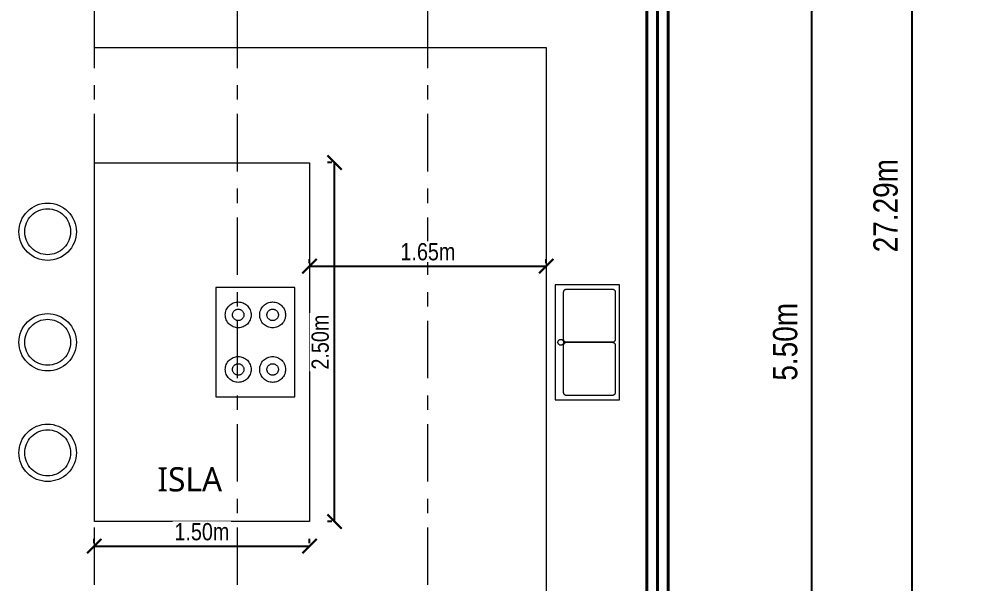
# Model space of a CAD drawing. Header units: metres. Extents: x 28.9 to 123.7, y -14.9 to 30.2.
# Drawn here: x 36.33 to 42.94, y 10.89 to 14.82 of the extents above; entities that cross this region are included whole.
import ezdxf

# ---------------------------------------------------------------- set-up
doc = ezdxf.new("R2010")
doc.units = ezdxf.units.M
doc.linetypes.add('EJE', pattern=[0.6, 0.4, -0.08, 0, -0.12])
doc.linetypes.add('VACIO', pattern=[0.36, 0.22, -0.14])
for name, color, linetype, lineweight in [('001_Muros', 7, 'Continuous', 40), ('002_EjesVerticales', 8, 'EJE', 9), ('004_Vacios', 7, 'VACIO', 18), ('006_Mobiliario', 6, 'Continuous', 18), ('007_Textos', 7, 'Continuous', 18), ('008_Cotas', 8, 'Continuous', 13)]:
    doc.layers.add(name, color=color, linetype=linetype, lineweight=lineweight)
doc.styles.add('OpenSans', font='OpenSans-Regular.ttf')
doc.styles.add('OpenSansCondensed-Light', font='OpenSansCondensed-Light.ttf')
doc.dimstyles.new('EZDXF', dxfattribs={"dimtxt": 0.25, "dimasz": 0.175, "dimexe": 0.375, "dimexo": 0.125, "dimgap": 0.1, "dimtad": 1, "dimzin": 4, "dimtxsty": 'OpenSansCondensed-Light', "dimblk": 'ARCHTICK', "dimcen": 2.5, "dimazin": 1, "dimtfac": 0.5, "dimtmove": 2, "dimatfit": 3})

# ---------------------------------------------------------------- blocks, each defined once
blk = doc.blocks.new('_ARCHTICK')
at = {"color": 0, "linetype": 'ByBlock', "const_width": 0.15}
blk.add_lwpolyline([(-0.5, -0.5), (0.5, 0.5)], dxfattribs=at)
blk = doc.blocks.new('*D11')
at = {"layer": '008_Cotas', "color": 0, "lineweight": -2, "transparency": 16777216}
for p, q in [((40.9854, 15.322), (42.2354, 15.322)), ((41.8604, 9.825), (41.8604, 15.322)), ((40.9854, 9.825), (42.2354, 9.825))]:
    blk.add_line(p, q, dxfattribs=at)
at = {"layer": 'Defpoints', "color": 0, "transparency": 16777216}
for p in [(40.8604, 15.322), (41.8604, 15.322), (40.8604, 9.825)]:
    blk.add_point(p, dxfattribs=at)
at = {"layer": '008_Cotas', "color": 0, "lineweight": -2, "transparency": 16777216, "xscale": 0.175, "yscale": 0.175, "zscale": 0.175}
for p, rotation in [((41.8604, 15.322), 90), ((41.8604, 9.825), 270)]:
    blk.add_blockref('_ARCHTICK', p, dxfattribs=dict(at, rotation=rotation))
at = {"layer": '008_Cotas', "color": 0, "transparency": 16777216, "insert": (41.6754, 12.5735), "char_height": 0.17, "attachment_point": 5, "rotation": 90, "style": 'OpenSansCondensed-Light', "bg_fill": 3, "box_fill_scale": 1.1, "bg_fill_color": 9, "bg_fill_true_color": 13158600, "bg_fill_transparency": 0}
blk.add_mtext('5.50m', dxfattribs=at)
blk = doc.blocks.new('MOB_ESTUFA_76x55')
at = {"color": 0, "lineweight": -2}
for points in [[(0.38, -0.275), (0.38, 0.275), (-0.38, 0.275), (-0.38, -0.275)], [(-0.1, 0.12), (-0.1004, 0.1112), (-0.1017, 0.1024), (-0.1039, 0.0939), (-0.1069, 0.0856), (-0.1106, 0.0776), (-0.1152, 0.07), (-0.1204, 0.0629), (-0.1264, 0.0564), (-0.1329, 0.0504), (-0.14, 0.0452), (-0.1476, 0.0406), (-0.1556, 0.0369), (-0.1639, 0.0339), (-0.1724, 0.0317), (-0.1812, 0.0304), (-0.19, 0.03), (-0.1988, 0.0304), (-0.2076, 0.0317), (-0.2161, 0.0339), (-0.2244, 0.0369), (-0.2324, 0.0406), (-0.24, 0.0452), (-0.2471, 0.0504), (-0.2536, 0.0564), (-0.2596, 0.0629), (-0.2648, 0.07), (-0.2694, 0.0776), (-0.2731, 0.0856), (-0.2761, 0.0939), (-0.2783, 0.1024), (-0.2796, 0.1112), (-0.28, 0.12), (-0.2796, 0.1288), (-0.2783, 0.1376), (-0.2761, 0.1461), (-0.2731, 0.1544), (-0.2694, 0.1624), (-0.2648, 0.17), (-0.2596, 0.1771), (-0.2536, 0.1836), (-0.2471, 0.1896), (-0.24, 0.1948), (-0.2324, 0.1994), (-0.2244, 0.2031), (-0.2161, 0.2061), (-0.2076, 0.2083), (-0.1988, 0.2096), (-0.19, 0.21), (-0.1812, 0.2096), (-0.1724, 0.2083), (-0.1639, 0.2061), (-0.1556, 0.2031), (-0.1476, 0.1994), (-0.14, 0.1948), (-0.1329, 0.1896), (-0.1264, 0.1836), (-0.1204, 0.1771), (-0.1152, 0.17), (-0.1106, 0.1624), (-0.1069, 0.1544), (-0.1039, 0.1461), (-0.1017, 0.1376), (-0.1004, 0.1288)], [(0.28, 0.12), (0.2796, 0.1112), (0.2783, 0.1024), (0.2761, 0.0939), (0.2731, 0.0856), (0.2694, 0.0776), (0.2648, 0.07), (0.2596, 0.0629), (0.2536, 0.0564), (0.2471, 0.0504), (0.24, 0.0452), (0.2324, 0.0406), (0.2244, 0.0369), (0.2161, 0.0339), (0.2076, 0.0317), (0.1988, 0.0304), (0.19, 0.03), (0.1812, 0.0304), (0.1724, 0.0317), (0.1639, 0.0339), (0.1556, 0.0369), (0.1476, 0.0406), (0.14, 0.0452), (0.1329, 0.0504), (0.1264, 0.0564), (0.1204, 0.0629), (0.1152, 0.07), (0.1106, 0.0776), (0.1069, 0.0856), (0.1039, 0.0939), (0.1017, 0.1024), (0.1004, 0.1112), (0.1, 0.12), (0.1004, 0.1288), (0.1017, 0.1376), (0.1039, 0.1461), (0.1069, 0.1544), (0.1106, 0.1624), (0.1152, 0.17), (0.1204, 0.1771), (0.1264, 0.1836), (0.1329, 0.1896), (0.14, 0.1948), (0.1476, 0.1994), (0.1556, 0.2031), (0.1639, 0.2061), (0.1724, 0.2083), (0.1812, 0.2096), (0.19, 0.21), (0.1988, 0.2096), (0.2076, 0.2083), (0.2161, 0.2061), (0.2244, 0.2031), (0.2324, 0.1994), (0.24, 0.1948), (0.2471, 0.1896), (0.2536, 0.1836), (0.2596, 0.1771), (0.2648, 0.17), (0.2694, 0.1624), (0.2731, 0.1544), (0.2761, 0.1461), (0.2783, 0.1376), (0.2796, 0.1288)], [(-0.15, 0.12), (-0.1502, 0.1161), (-0.1508, 0.1122), (-0.1517, 0.1084), (-0.153, 0.1047), (-0.1547, 0.1011), (-0.1567, 0.0978), (-0.1591, 0.0946), (-0.1617, 0.0917), (-0.1646, 0.0891), (-0.1678, 0.0867), (-0.1711, 0.0847), (-0.1747, 0.083), (-0.1784, 0.0817), (-0.1822, 0.0808), (-0.1861, 0.0802), (-0.19, 0.08), (-0.1939, 0.0802), (-0.1978, 0.0808), (-0.2016, 0.0817), (-0.2053, 0.083), (-0.2089, 0.0847), (-0.2122, 0.0867), (-0.2154, 0.0891), (-0.2183, 0.0917), (-0.2209, 0.0946), (-0.2233, 0.0978), (-0.2253, 0.1011), (-0.227, 0.1047), (-0.2283, 0.1084), (-0.2292, 0.1122), (-0.2298, 0.1161), (-0.23, 0.12), (-0.2298, 0.1239), (-0.2292, 0.1278), (-0.2283, 0.1316), (-0.227, 0.1353), (-0.2253, 0.1389), (-0.2233, 0.1422), (-0.2209, 0.1454), (-0.2183, 0.1483), (-0.2154, 0.1509), (-0.2122, 0.1533), (-0.2089, 0.1553), (-0.2053, 0.157), (-0.2016, 0.1583), (-0.1978, 0.1592), (-0.1939, 0.1598), (-0.19, 0.16), (-0.1861, 0.1598), (-0.1822, 0.1592), (-0.1784, 0.1583), (-0.1747, 0.157), (-0.1711, 0.1553), (-0.1678, 0.1533), (-0.1646, 0.1509), (-0.1617, 0.1483), (-0.1591, 0.1454), (-0.1567, 0.1422), (-0.1547, 0.1389), (-0.153, 0.1353), (-0.1517, 0.1316), (-0.1508, 0.1278), (-0.1502, 0.1239)], [(0.23, 0.12), (0.2298, 0.1161), (0.2292, 0.1122), (0.2283, 0.1084), (0.227, 0.1047), (0.2253, 0.1011), (0.2233, 0.0978), (0.2209, 0.0946), (0.2183, 0.0917), (0.2154, 0.0891), (0.2122, 0.0867), (0.2089, 0.0847), (0.2053, 0.083), (0.2016, 0.0817), (0.1978, 0.0808), (0.1939, 0.0802), (0.19, 0.08), (0.1861, 0.0802), (0.1822, 0.0808), (0.1784, 0.0817), (0.1747, 0.083), (0.1711, 0.0847), (0.1678, 0.0867), (0.1646, 0.0891), (0.1617, 0.0917), (0.1591, 0.0946), (0.1567, 0.0978), (0.1547, 0.1011), (0.153, 0.1047), (0.1517, 0.1084), (0.1508, 0.1122), (0.1502, 0.1161), (0.15, 0.12), (0.1502, 0.1239), (0.1508, 0.1278), (0.1517, 0.1316), (0.153, 0.1353), (0.1547, 0.1389), (0.1567, 0.1422), (0.1591, 0.1454), (0.1617, 0.1483), (0.1646, 0.1509), (0.1678, 0.1533), (0.1711, 0.1553), (0.1747, 0.157), (0.1784, 0.1583), (0.1822, 0.1592), (0.1861, 0.1598), (0.19, 0.16), (0.1939, 0.1598), (0.1978, 0.1592), (0.2016, 0.1583), (0.2053, 0.157), (0.2089, 0.1553), (0.2122, 0.1533), (0.2154, 0.1509), (0.2183, 0.1483), (0.2209, 0.1454), (0.2233, 0.1422), (0.2253, 0.1389), (0.227, 0.1353), (0.2283, 0.1316), (0.2292, 0.1278), (0.2298, 0.1239)], [(-0.1, -0.12), (-0.1004, -0.1288), (-0.1017, -0.1376), (-0.1039, -0.1461), (-0.1069, -0.1544), (-0.1106, -0.1624), (-0.1152, -0.17), (-0.1204, -0.1771), (-0.1264, -0.1836), (-0.1329, -0.1896), (-0.14, -0.1948), (-0.1476, -0.1994), (-0.1556, -0.2031), (-0.1639, -0.2061), (-0.1724, -0.2083), (-0.1812, -0.2096), (-0.19, -0.21), (-0.1988, -0.2096), (-0.2076, -0.2083), (-0.2161, -0.2061), (-0.2244, -0.2031), (-0.2324, -0.1994), (-0.24, -0.1948), (-0.2471, -0.1896), (-0.2536, -0.1836), (-0.2596, -0.1771), (-0.2648, -0.17), (-0.2694, -0.1624), (-0.2731, -0.1544), (-0.2761, -0.1461), (-0.2783, -0.1376), (-0.2796, -0.1288), (-0.28, -0.12), (-0.2796, -0.1112), (-0.2783, -0.1024), (-0.2761, -0.0939), (-0.2731, -0.0856), (-0.2694, -0.0776), (-0.2648, -0.07), (-0.2596, -0.0629), (-0.2536, -0.0564), (-0.2471, -0.0504), (-0.24, -0.0452), (-0.2324, -0.0406), (-0.2244, -0.0369), (-0.2161, -0.0339), (-0.2076, -0.0317), (-0.1988, -0.0304), (-0.19, -0.03), (-0.1812, -0.0304), (-0.1724, -0.0317), (-0.1639, -0.0339), (-0.1556, -0.0369), (-0.1476, -0.0406), (-0.14, -0.0452), (-0.1329, -0.0504), (-0.1264, -0.0564), (-0.1204, -0.0629), (-0.1152, -0.07), (-0.1106, -0.0776), (-0.1069, -0.0856), (-0.1039, -0.0939), (-0.1017, -0.1024), (-0.1004, -0.1112)], [(0.28, -0.12), (0.2796, -0.1288), (0.2783, -0.1376), (0.2761, -0.1461), (0.2731, -0.1544), (0.2694, -0.1624), (0.2648, -0.17), (0.2596, -0.1771), (0.2536, -0.1836), (0.2471, -0.1896), (0.24, -0.1948), (0.2324, -0.1994), (0.2244, -0.2031), (0.2161, -0.2061), (0.2076, -0.2083), (0.1988, -0.2096), (0.19, -0.21), (0.1812, -0.2096), (0.1724, -0.2083), (0.1639, -0.2061), (0.1556, -0.2031), (0.1476, -0.1994), (0.14, -0.1948), (0.1329, -0.1896), (0.1264, -0.1836), (0.1204, -0.1771), (0.1152, -0.17), (0.1106, -0.1624), (0.1069, -0.1544), (0.1039, -0.1461), (0.1017, -0.1376), (0.1004, -0.1288), (0.1, -0.12), (0.1004, -0.1112), (0.1017, -0.1024), (0.1039, -0.0939), (0.1069, -0.0856), (0.1106, -0.0776), (0.1152, -0.07), (0.1204, -0.0629), (0.1264, -0.0564), (0.1329, -0.0504), (0.14, -0.0452), (0.1476, -0.0406), (0.1556, -0.0369), (0.1639, -0.0339), (0.1724, -0.0317), (0.1812, -0.0304), (0.19, -0.03), (0.1988, -0.0304), (0.2076, -0.0317), (0.2161, -0.0339), (0.2244, -0.0369), (0.2324, -0.0406), (0.24, -0.0452), (0.2471, -0.0504), (0.2536, -0.0564), (0.2596, -0.0629), (0.2648, -0.07), (0.2694, -0.0776), (0.2731, -0.0856), (0.2761, -0.0939), (0.2783, -0.1024), (0.2796, -0.1112)], [(-0.15, -0.12), (-0.1502, -0.1239), (-0.1508, -0.1278), (-0.1517, -0.1316), (-0.153, -0.1353), (-0.1547, -0.1389), (-0.1567, -0.1422), (-0.1591, -0.1454), (-0.1617, -0.1483), (-0.1646, -0.1509), (-0.1678, -0.1533), (-0.1711, -0.1553), (-0.1747, -0.157), (-0.1784, -0.1583), (-0.1822, -0.1592), (-0.1861, -0.1598), (-0.19, -0.16), (-0.1939, -0.1598), (-0.1978, -0.1592), (-0.2016, -0.1583), (-0.2053, -0.157), (-0.2089, -0.1553), (-0.2122, -0.1533), (-0.2154, -0.1509), (-0.2183, -0.1483), (-0.2209, -0.1454), (-0.2233, -0.1422), (-0.2253, -0.1389), (-0.227, -0.1353), (-0.2283, -0.1316), (-0.2292, -0.1278), (-0.2298, -0.1239), (-0.23, -0.12), (-0.2298, -0.1161), (-0.2292, -0.1122), (-0.2283, -0.1084), (-0.227, -0.1047), (-0.2253, -0.1011), (-0.2233, -0.0978), (-0.2209, -0.0946), (-0.2183, -0.0917), (-0.2154, -0.0891), (-0.2122, -0.0867), (-0.2089, -0.0847), (-0.2053, -0.083), (-0.2016, -0.0817), (-0.1978, -0.0808), (-0.1939, -0.0802), (-0.19, -0.08), (-0.1861, -0.0802), (-0.1822, -0.0808), (-0.1784, -0.0817), (-0.1747, -0.083), (-0.1711, -0.0847), (-0.1678, -0.0867), (-0.1646, -0.0891), (-0.1617, -0.0917), (-0.1591, -0.0946), (-0.1567, -0.0978), (-0.1547, -0.1011), (-0.153, -0.1047), (-0.1517, -0.1084), (-0.1508, -0.1122), (-0.1502, -0.1161)], [(0.23, -0.12), (0.2298, -0.1239), (0.2292, -0.1278), (0.2283, -0.1316), (0.227, -0.1353), (0.2253, -0.1389), (0.2233, -0.1422), (0.2209, -0.1454), (0.2183, -0.1483), (0.2154, -0.1509), (0.2122, -0.1533), (0.2089, -0.1553), (0.2053, -0.157), (0.2016, -0.1583), (0.1978, -0.1592), (0.1939, -0.1598), (0.19, -0.16), (0.1861, -0.1598), (0.1822, -0.1592), (0.1784, -0.1583), (0.1747, -0.157), (0.1711, -0.1553), (0.1678, -0.1533), (0.1646, -0.1509), (0.1617, -0.1483), (0.1591, -0.1454), (0.1567, -0.1422), (0.1547, -0.1389), (0.153, -0.1353), (0.1517, -0.1316), (0.1508, -0.1278), (0.1502, -0.1239), (0.15, -0.12), (0.1502, -0.1161), (0.1508, -0.1122), (0.1517, -0.1084), (0.153, -0.1047), (0.1547, -0.1011), (0.1567, -0.0978), (0.1591, -0.0946), (0.1617, -0.0917), (0.1646, -0.0891), (0.1678, -0.0867), (0.1711, -0.0847), (0.1747, -0.083), (0.1784, -0.0817), (0.1822, -0.0808), (0.1861, -0.0802), (0.19, -0.08), (0.1939, -0.0802), (0.1978, -0.0808), (0.2016, -0.0817), (0.2053, -0.083), (0.2089, -0.0847), (0.2122, -0.0867), (0.2154, -0.0891), (0.2183, -0.0917), (0.2209, -0.0946), (0.2233, -0.0978), (0.2253, -0.1011), (0.227, -0.1047), (0.2283, -0.1084), (0.2292, -0.1122), (0.2298, -0.1161)]]:
    blk.add_lwpolyline(points, close=True, dxfattribs=at)
blk = doc.blocks.new('MOB_TARJA_80x45')
at = {"color": 0, "lineweight": -2}
for points in [[(0.4, -0.225), (0.4, 0.225), (-0.4, 0.225), (-0.4, -0.225)], [(0.02, 0.185), (0.0199, 0.183), (0.0196, 0.1811), (0.0191, 0.1792), (0.0185, 0.1773), (0.0176, 0.1756), (0.0166, 0.1739), (0.0155, 0.1723), (0.0141, 0.1709), (0.0127, 0.1695), (0.0111, 0.1684), (0.0094, 0.1674), (0.0077, 0.1665), (0.0058, 0.1659), (0.0039, 0.1654), (0.002, 0.1651), (0, 0.165), (-0.002, 0.1651), (-0.0039, 0.1654), (-0.0058, 0.1659), (-0.0077, 0.1665), (-0.0094, 0.1674), (-0.0111, 0.1684), (-0.0127, 0.1695), (-0.0141, 0.1709), (-0.0155, 0.1723), (-0.0166, 0.1739), (-0.0176, 0.1756), (-0.0185, 0.1773), (-0.0191, 0.1792), (-0.0196, 0.1811), (-0.0199, 0.183), (-0.02, 0.185), (-0.0199, 0.187), (-0.0196, 0.1889), (-0.0191, 0.1908), (-0.0185, 0.1927), (-0.0176, 0.1944), (-0.0166, 0.1961), (-0.0155, 0.1977), (-0.0141, 0.1991), (-0.0127, 0.2005), (-0.0111, 0.2016), (-0.0094, 0.2026), (-0.0077, 0.2035), (-0.0058, 0.2041), (-0.0039, 0.2046), (-0.002, 0.2049), (0, 0.205), (0.002, 0.2049), (0.0039, 0.2046), (0.0058, 0.2041), (0.0077, 0.2035), (0.0094, 0.2026), (0.0111, 0.2016), (0.0127, 0.2005), (0.0141, 0.1991), (0.0155, 0.1977), (0.0166, 0.1961), (0.0176, 0.1944), (0.0185, 0.1927), (0.0191, 0.1908), (0.0196, 0.1889), (0.0199, 0.187)], [(-0.02, -0.195), (-0.35, -0.195), (-0.352, -0.1949), (-0.3539, -0.1946), (-0.3558, -0.1941), (-0.3577, -0.1935), (-0.3594, -0.1926), (-0.3611, -0.1916), (-0.3627, -0.1905), (-0.3641, -0.1891), (-0.3655, -0.1877), (-0.3666, -0.1861), (-0.3676, -0.1844), (-0.3685, -0.1827), (-0.3691, -0.1808), (-0.3696, -0.1789), (-0.3699, -0.177), (-0.37, -0.175), (-0.37, 0.145), (-0.3699, 0.147), (-0.3696, 0.1489), (-0.3691, 0.1508), (-0.3685, 0.1527), (-0.3676, 0.1544), (-0.3666, 0.1561), (-0.3655, 0.1577), (-0.3641, 0.1591), (-0.3627, 0.1605), (-0.3611, 0.1616), (-0.3594, 0.1626), (-0.3577, 0.1635), (-0.3558, 0.1641), (-0.3539, 0.1646), (-0.352, 0.1649), (-0.35, 0.165), (-0.02, 0.165), (-0.018, 0.1649), (-0.0161, 0.1646), (-0.0142, 0.1641), (-0.0123, 0.1635), (-0.0106, 0.1626), (-0.0089, 0.1616), (-0.0073, 0.1605), (-0.0059, 0.1591), (-0.0045, 0.1577), (-0.0034, 0.1561), (-0.0024, 0.1544), (-0.0015, 0.1527), (-0.0009, 0.1508), (-0.0004, 0.1489), (-0.0001, 0.147), (0, 0.145), (0, -0.175), (-0.0001, -0.177), (-0.0004, -0.1789), (-0.0009, -0.1808), (-0.0015, -0.1827), (-0.0024, -0.1844), (-0.0034, -0.1861), (-0.0045, -0.1877), (-0.0059, -0.1891), (-0.0073, -0.1905), (-0.0089, -0.1916), (-0.0106, -0.1926), (-0.0123, -0.1935), (-0.0142, -0.1941), (-0.0161, -0.1946), (-0.018, -0.1949)], [(0.35, -0.195), (0.02, -0.195), (0.018, -0.1949), (0.0161, -0.1946), (0.0142, -0.1941), (0.0123, -0.1935), (0.0106, -0.1926), (0.0089, -0.1916), (0.0073, -0.1905), (0.0059, -0.1891), (0.0045, -0.1877), (0.0034, -0.1861), (0.0024, -0.1844), (0.0015, -0.1827), (0.0009, -0.1808), (0.0004, -0.1789), (0.0001, -0.177), (0, -0.175), (0, 0.145), (0.0001, 0.147), (0.0004, 0.1489), (0.0009, 0.1508), (0.0015, 0.1527), (0.0024, 0.1544), (0.0034, 0.1561), (0.0045, 0.1577), (0.0059, 0.1591), (0.0073, 0.1605), (0.0089, 0.1616), (0.0106, 0.1626), (0.0123, 0.1635), (0.0142, 0.1641), (0.0161, 0.1646), (0.018, 0.1649), (0.02, 0.165), (0.35, 0.165), (0.352, 0.1649), (0.3539, 0.1646), (0.3558, 0.1641), (0.3577, 0.1635), (0.3594, 0.1626), (0.3611, 0.1616), (0.3627, 0.1605), (0.3641, 0.1591), (0.3655, 0.1577), (0.3666, 0.1561), (0.3676, 0.1544), (0.3685, 0.1527), (0.3691, 0.1508), (0.3696, 0.1489), (0.3699, 0.147), (0.37, 0.145), (0.37, -0.175), (0.3699, -0.177), (0.3696, -0.1789), (0.3691, -0.1808), (0.3685, -0.1827), (0.3676, -0.1844), (0.3666, -0.1861), (0.3655, -0.1877), (0.3641, -0.1891), (0.3627, -0.1905), (0.3611, -0.1916), (0.3594, -0.1926), (0.3577, -0.1935), (0.3558, -0.1941), (0.3539, -0.1946), (0.352, -0.1949)]]:
    blk.add_lwpolyline(points, close=True, dxfattribs=at)
blk = doc.blocks.new('MOB_BANCO_40x40')
at = {"color": 0, "lineweight": -2}
for points in [[(0.2, 0), (0.199, -0.0196), (0.1962, -0.039), (0.1914, -0.0581), (0.1848, -0.0765), (0.1764, -0.0943), (0.1663, -0.1111), (0.1546, -0.1269), (0.1414, -0.1414), (0.1269, -0.1546), (0.1111, -0.1663), (0.0943, -0.1764), (0.0765, -0.1848), (0.0581, -0.1914), (0.039, -0.1962), (0.0196, -0.199), (0, -0.2), (-0.0196, -0.199), (-0.039, -0.1962), (-0.0581, -0.1914), (-0.0765, -0.1848), (-0.0943, -0.1764), (-0.1111, -0.1663), (-0.1269, -0.1546), (-0.1414, -0.1414), (-0.1546, -0.1269), (-0.1663, -0.1111), (-0.1764, -0.0943), (-0.1848, -0.0765), (-0.1914, -0.0581), (-0.1962, -0.039), (-0.199, -0.0196), (-0.2, 0), (-0.199, 0.0196), (-0.1962, 0.039), (-0.1914, 0.0581), (-0.1848, 0.0765), (-0.1764, 0.0943), (-0.1663, 0.1111), (-0.1546, 0.1269), (-0.1414, 0.1414), (-0.1269, 0.1546), (-0.1111, 0.1663), (-0.0943, 0.1764), (-0.0765, 0.1848), (-0.0581, 0.1914), (-0.039, 0.1962), (-0.0196, 0.199), (0, 0.2), (0.0196, 0.199), (0.039, 0.1962), (0.0581, 0.1914), (0.0765, 0.1848), (0.0943, 0.1764), (0.1111, 0.1663), (0.1269, 0.1546), (0.1414, 0.1414), (0.1546, 0.1269), (0.1663, 0.1111), (0.1764, 0.0943), (0.1848, 0.0765), (0.1914, 0.0581), (0.1962, 0.039), (0.199, 0.0196)], [(0.16, 0), (0.1592, -0.0157), (0.1569, -0.0312), (0.1531, -0.0464), (0.1478, -0.0612), (0.1411, -0.0754), (0.133, -0.0889), (0.1237, -0.1015), (0.1131, -0.1131), (0.1015, -0.1237), (0.0889, -0.133), (0.0754, -0.1411), (0.0612, -0.1478), (0.0464, -0.1531), (0.0312, -0.1569), (0.0157, -0.1592), (0, -0.16), (-0.0157, -0.1592), (-0.0312, -0.1569), (-0.0464, -0.1531), (-0.0612, -0.1478), (-0.0754, -0.1411), (-0.0889, -0.133), (-0.1015, -0.1237), (-0.1131, -0.1131), (-0.1237, -0.1015), (-0.133, -0.0889), (-0.1411, -0.0754), (-0.1478, -0.0612), (-0.1531, -0.0464), (-0.1569, -0.0312), (-0.1592, -0.0157), (-0.16, 0), (-0.1592, 0.0157), (-0.1569, 0.0312), (-0.1531, 0.0464), (-0.1478, 0.0612), (-0.1411, 0.0754), (-0.133, 0.0889), (-0.1237, 0.1015), (-0.1131, 0.1131), (-0.1015, 0.1237), (-0.0889, 0.133), (-0.0754, 0.1411), (-0.0612, 0.1478), (-0.0464, 0.1531), (-0.0312, 0.1569), (-0.0157, 0.1592), (0, 0.16), (0.0157, 0.1592), (0.0312, 0.1569), (0.0464, 0.1531), (0.0612, 0.1478), (0.0754, 0.1411), (0.0889, 0.133), (0.1015, 0.1237), (0.1131, 0.1131), (0.1237, 0.1015), (0.133, 0.0889), (0.1411, 0.0754), (0.1478, 0.0612), (0.1531, 0.0464), (0.1569, 0.0312), (0.1592, 0.0157)]]:
    blk.add_lwpolyline(points, close=True, dxfattribs=at)
blk = doc.blocks.new('*D98')
at = {"color": 0, "transparency": 16777216}
for p, q in [((36.86, 11.17), (36.86, 11.2)), ((38.36, 11.17), (38.36, 11.2)), ((36.86, 11.15), (38.36, 11.15))]:
    blk.add_line(p, q, dxfattribs=at)
at = {"layer": 'Defpoints', "transparency": 16777216}
for p in [(36.86, 11.15), (36.86, 11.15), (38.36, 11.15)]:
    blk.add_point(p, dxfattribs=at)
at = {"layer": '008_Cotas', "color": 0, "transparency": 16777216, "xscale": 0.1, "yscale": 0.1, "rotation": 180}
blk.add_blockref('_ARCHTICK', (36.86, 11.15), dxfattribs=at)
at = {"layer": '008_Cotas', "color": 0, "transparency": 16777216, "xscale": 0.1, "yscale": 0.1}
blk.add_blockref('_ARCHTICK', (38.36, 11.15), dxfattribs=at)
at = {"layer": '008_Cotas', "color": 0, "transparency": 16777216, "insert": (37.61, 11.25), "char_height": 0.12, "attachment_point": 5, "style": 'OpenSansCondensed-Light', "bg_fill": 3, "box_fill_scale": 1.1, "bg_fill_color": 0, "bg_fill_transparency": 0}
blk.add_mtext('1.50m', dxfattribs=at)
blk = doc.blocks.new('*D99')
at = {"color": 0, "transparency": 16777216}
for p, q in [((38.36, 13.12), (38.36, 13.15)), ((40.01, 13.12), (40.01, 13.15)), ((38.36, 13.1), (40.01, 13.1))]:
    blk.add_line(p, q, dxfattribs=at)
at = {"layer": 'Defpoints', "transparency": 16777216}
for p in [(38.36, 13.1), (38.36, 13.1), (40.01, 13.1)]:
    blk.add_point(p, dxfattribs=at)
at = {"layer": '008_Cotas', "color": 0, "transparency": 16777216, "xscale": 0.1, "yscale": 0.1, "rotation": 180}
blk.add_blockref('_ARCHTICK', (38.36, 13.1), dxfattribs=at)
at = {"layer": '008_Cotas', "color": 0, "transparency": 16777216, "xscale": 0.1, "yscale": 0.1}
blk.add_blockref('_ARCHTICK', (40.01, 13.1), dxfattribs=at)
at = {"layer": '008_Cotas', "color": 0, "transparency": 16777216, "insert": (39.185, 13.2), "char_height": 0.12, "attachment_point": 5, "style": 'OpenSansCondensed-Light', "bg_fill": 3, "box_fill_scale": 1.1, "bg_fill_color": 0, "bg_fill_transparency": 0}
blk.add_mtext('1.65m', dxfattribs=at)
blk = doc.blocks.new('*D100')
at = {"color": 0, "transparency": 16777216}
for p, q in [((38.515, 13.821), (38.485, 13.821)), ((38.535, 11.321), (38.535, 13.821)), ((38.515, 11.321), (38.485, 11.321))]:
    blk.add_line(p, q, dxfattribs=at)
at = {"layer": 'Defpoints', "transparency": 16777216}
for p in [(38.535, 13.821), (38.535, 11.321), (38.535, 11.321)]:
    blk.add_point(p, dxfattribs=at)
at = {"layer": '008_Cotas', "color": 0, "transparency": 16777216, "xscale": 0.1, "yscale": 0.1}
for p, rotation in [((38.535, 13.821), 90), ((38.535, 11.321), 270)]:
    blk.add_blockref('_ARCHTICK', p, dxfattribs=dict(at, rotation=rotation))
at = {"layer": '008_Cotas', "color": 0, "transparency": 16777216, "insert": (38.435, 12.571), "char_height": 0.12, "attachment_point": 5, "rotation": 90, "style": 'OpenSansCondensed-Light', "bg_fill": 3, "box_fill_scale": 1.1, "bg_fill_color": 0, "bg_fill_transparency": 0}
blk.add_mtext('2.50m', dxfattribs=at)

msp = doc.modelspace()

# ---------------------------------------------------------------- linework, layer by layer
at = {"layer": '001_Muros'}
for p, q in [((40.7854, -0.2), (40.7854, 27.243)), ((40.8604, -0.2), (40.8604, 27.243)), ((40.7104, 9.9), (40.7104, 15.2458))]:
    msp.add_line(p, q, dxfattribs=at)
at = {"layer": '002_EjesVerticales'}
for p, q in [((36.8604, -2.8), (36.8604, 29.843)), ((37.8584, -2.8), (37.8584, 29.843)), ((40.7854, -2.8), (40.7854, 29.843))]:
    msp.add_line(p, q, dxfattribs=at)
at = {"layer": '002_EjesVerticales', "true_color": 0x000000}
msp.add_line((39.185, -2.8), (39.185, 29.843), dxfattribs=at)
at = {"layer": '004_Vacios', "color": 252, "true_color": 0x939598}
msp.add_line((36.8604, 11.3208), (36.8604, 11.8208), dxfattribs=at)
at = {"layer": '006_Mobiliario'}
for points in [[(40.7104, 9.9), (40.0104, 9.9), (40.0104, 14.6208), (36.8604, 14.6208), (36.8604, 15.2458)], [(36.8604, 13.8208), (36.8604, 13.8208), (36.8604, 13.8208), (38.3604, 13.8208), (38.3604, 11.3208), (36.8604, 11.3208), (36.8604, 13.8208)]]:
    msp.add_lwpolyline(points, dxfattribs=at)

# ---------------------------------------------------------------- block references
for p in [(36.535, 13.34), (36.535, 12.57), (36.535, 11.8)]:
    msp.add_blockref('MOB_BANCO_40x40', p, dxfattribs=at)
for name, p, rotation in [('MOB_ESTUFA_76x55', (37.9831, 12.5708), 270), ('MOB_TARJA_80x45', (40.2958, 12.57), 90)]:
    msp.add_blockref(name, p, dxfattribs=dict(at, rotation=rotation))

# ---------------------------------------------------------------- texts
at = {"layer": '007_Textos', "insert": (37.3, 11.7), "char_height": 0.16882, "attachment_point": 1, "style": 'OpenSans'}
msp.add_mtext_dynamic_manual_height_columns('ISLA', width=0.049638, gutter_width=0.8441, heights=[0], dxfattribs=at)

# ---------------------------------------------------------------- next in the draw order: dimensions: what is measured, and where the dimension line sits
at = {"layer": '008_Cotas'}
dim = msp.add_linear_dim(base=(41.8604, 15.322), p1=(40.8604, 9.825), p2=(40.8604, 15.322), angle=90, dimstyle='EZDXF', override={"dimtxt": 0.17, "dimzin": 0, "dimdsep": 46, "dimpost": '<>m', "dimtix": 1, "dimfxl": 1, "dimtfill": 1}, dxfattribs=at)
dim.commit()
dim.dimension.update_dxf_attribs({"geometry": '*D11', "text_midpoint": (41.6754, 12.5735)})
for base, p1, p2, picture, middle in [((38.36, 13.1), (38.36, 13.1), (40.01, 13.1), '*D99', (39.185, 13.2)), ((36.86, 11.15), (36.86, 11.15), (38.36, 11.15), '*D98', (37.61, 11.25))]:
    dim = msp.add_linear_dim(base=base, p1=p1, p2=p2, dimstyle='EZDXF', override={"dimtxt": 0.12, "dimasz": 0.1, "dimexe": 0.05, "dimexo": 0.02, "dimgap": 0.04, "dimrnd": 0.001, "dimzin": 0, "dimdsep": 46, "dimpost": '<>m', "dimtix": 1, "dimtfill": 1}, dxfattribs=at)
    dim.commit()
    dim.dimension.update_dxf_attribs({"geometry": picture, "text_midpoint": middle})

# ---------------------------------------------------------------- next in the draw order: dimensions: what is measured, and where the dimension line sits
msp.add_linear_dim(base=(42.5604, -0.125), p1=(40.8604, -0.125), p2=(40.8604, 27.168), angle=90, dimstyle='EZDXF', override={"dimtxt": 0.17, "dimdec": 2, "dimrnd": 0.001, "dimzin": 0, "dimdsep": 46, "dimpost": '<>m', "dimtix": 1, "dimfxl": 1, "dimtfill": 1}, dxfattribs=at).render()
dim = msp.add_linear_dim(base=(38.535, 11.321), p1=(38.535, 11.321), p2=(38.535, 13.821), angle=90, dimstyle='EZDXF', override={"dimtxt": 0.12, "dimasz": 0.1, "dimexe": 0.05, "dimexo": 0.02, "dimgap": 0.04, "dimrnd": 0.001, "dimzin": 0, "dimdsep": 46, "dimpost": '<>m', "dimtix": 1, "dimtfill": 1}, dxfattribs=at)
dim.commit()
dim.dimension.update_dxf_attribs({"geometry": '*D100', "text_midpoint": (38.435, 12.571)})

doc.saveas('drawing.dxf')
